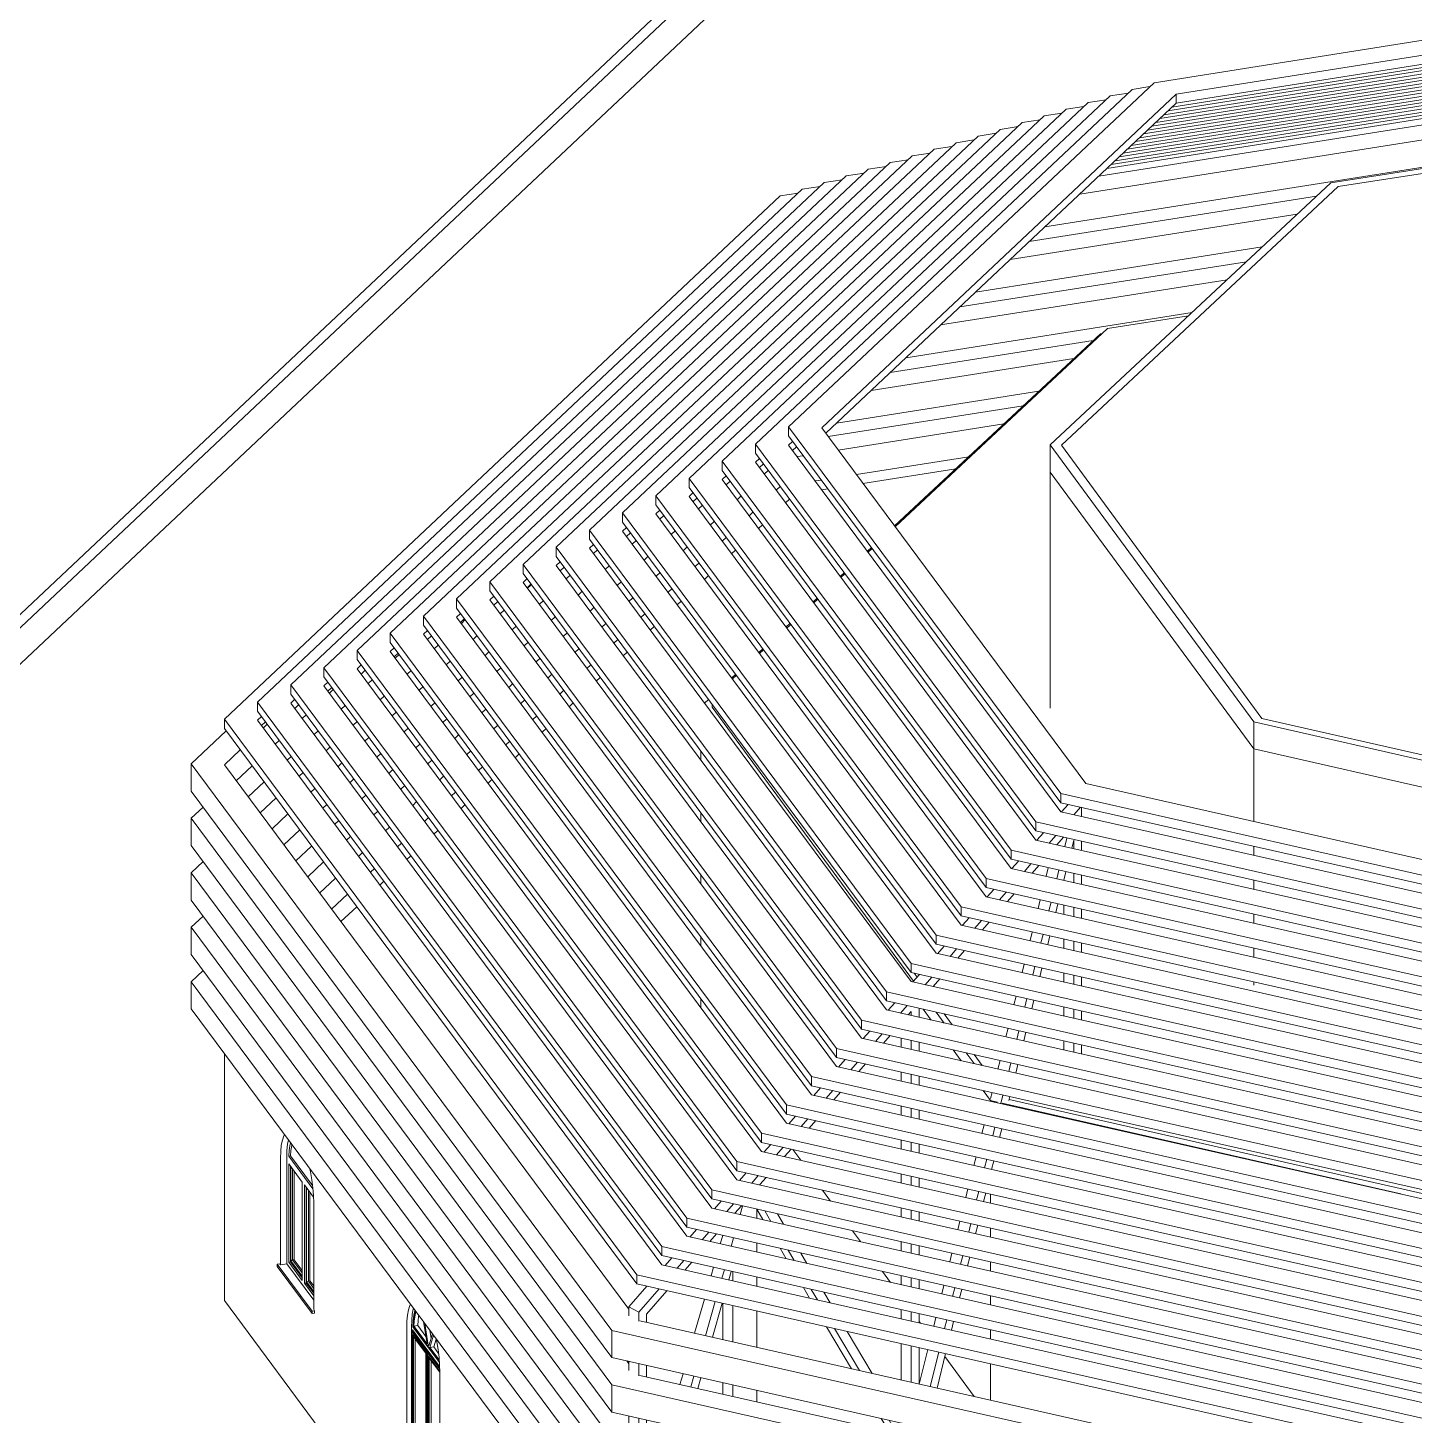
# Model space of a CAD drawing. Header units: millimetres. Extents: x -37866 to 44733, y -22737 to 33386.
# Drawn here: x -5679 to 7860, y 9556 to 23111 of the extents above; entities that cross this region are included whole.
import ezdxf

# ---------------------------------------------------------------- set-up
doc = ezdxf.new("R2010")
doc.units = ezdxf.units.MM
for name, color, linetype, lineweight in [('A-FLOR', 192, 'Continuous', 9), ('A-GENM', 13, 'Continuous', 9), ('A-GLAZ', 151, 'Continuous', 9), ('A-ROOF', 132, 'Continuous', 9), ('A-WALL', 113, 'Continuous', 9), ('I-WALL', 2, 'Continuous', 9)]:
    doc.layers.add(name, color=color, linetype=linetype, lineweight=lineweight)

# ---------------------------------------------------------------- blocks, each defined once
blk = doc.blocks.new('HOOR LIGHT - HOOR LIGHT-165948-_3D_')
at = {"layer": 'A-GENM'}
for p, q in [((12939, 23014), (4859, 21737)), ((1668, 21468), (-3759, 16355)), ((1843, 21495), (1668, 21468)), ((-3759, 16355), (270, 10928)), ((-3759, 16355), (-3759, 16266)), ((270, 10839), (-3759, 16266)), ((-3435, 16345), (-3396, 16382)), ((513, 11027), (-3435, 16345)), ((-3358, 16329), (-3396, 16293)), ((11356, 8577), (513, 11027)), ((270, 10928), (11335, 8428)), ((270, 10839), (270, 10928)), ((11335, 8339), (270, 10839))]:
    blk.add_line(p, q, dxfattribs=at)
blk = doc.blocks.new('HOOR LIGHT1 - HOOR LIGHT-166020-_3D_')
at = {"layer": 'A-GENM'}
for p, q in [((12939, 23045), (4899, 21774)), ((2058, 21560), (1883, 21533)), ((1883, 21533), (-3435, 16523)), ((-3111, 16513), (-3072, 16550)), ((-3435, 16523), (513, 11204)), ((-3435, 16523), (-3435, 16434)), ((513, 11116), (-3435, 16434)), ((757, 11304), (-3111, 16513)), ((-3034, 16497), (-3072, 16461)), ((11376, 8904), (757, 11304)), ((513, 11204), (11356, 8755)), ((513, 11116), (513, 11204)), ((11356, 8666), (513, 11116))]:
    blk.add_line(p, q, dxfattribs=at)
blk = doc.blocks.new('HOOR LIGHT2 - HOOR LIGHT-166050-_3D_')
at = {"layer": 'A-GENM'}
for p, q in [((12939, 23076), (4938, 21812)), ((2098, 21598), (-3111, 16691)), ((2273, 21626), (2098, 21598)), ((-3111, 16691), (757, 11481)), ((-3111, 16691), (-3111, 16602)), ((-2787, 16681), (-2748, 16718)), ((1000, 11580), (-2787, 16681)), ((757, 11392), (-3111, 16602)), ((-2709, 16666), (-2748, 16629)), ((11396, 9231), (1000, 11580)), ((757, 11481), (11376, 9082)), ((757, 11481), (757, 11392)), ((11376, 8993), (757, 11392))]:
    blk.add_line(p, q, dxfattribs=at)
blk = doc.blocks.new('HOOR LIGHT3 - HOOR LIGHT-166080-_3D_')
at = {"layer": 'A-GENM'}
for p, q in [((12939, 23107), (4978, 21849)), ((2487, 21691), (2312, 21663)), ((2312, 21663), (-2787, 16859)), ((-2787, 16859), (1000, 11757)), ((-2787, 16859), (-2787, 16770)), ((-2463, 16849), (-2424, 16886)), ((1244, 11857), (-2463, 16849)), ((-2385, 16834), (-2424, 16797)), ((1000, 11669), (-2787, 16770)), ((11417, 9558), (1244, 11857)), ((1000, 11757), (11396, 9408)), ((1000, 11757), (1000, 11669)), ((11396, 9320), (1000, 11669))]:
    blk.add_line(p, q, dxfattribs=at)
blk = doc.blocks.new('HOOR LIGHT4 - HOOR LIGHT-166110-_3D_')
at = {"layer": 'A-GENM'}
for p, q in [((12939, 23139), (5018, 21887)), ((2527, 21728), (-2463, 17027)), ((2702, 21756), (2527, 21728)), ((-2463, 17027), (1244, 12034)), ((-2463, 16938), (-2463, 17027)), ((-2139, 17017), (-2100, 17054)), ((1487, 12133), (-2139, 17017)), ((-2061, 17002), (-2100, 16965)), ((1244, 11945), (-2463, 16938)), ((11437, 9885), (1487, 12133)), ((1244, 12034), (11417, 9735)), ((1244, 12034), (1244, 11945)), ((11417, 9647), (1244, 11945))]:
    blk.add_line(p, q, dxfattribs=at)
blk = doc.blocks.new('HOOR LIGHT5 - HOOR LIGHT-166140-_3D_')
at = {"layer": 'A-GENM'}
for p, q in [((12939, 23170), (5058, 21924)), ((2742, 21793), (-2139, 17195)), ((2917, 21821), (2742, 21793)), ((-1815, 17185), (-1776, 17222)), ((-2139, 17195), (1487, 12311)), ((-2139, 17195), (-2139, 17106)), ((1487, 12222), (-2139, 17106)), ((1731, 12410), (-1815, 17185)), ((-1737, 17170), (-1776, 17133)), ((11457, 10212), (1731, 12410)), ((1487, 12311), (11437, 10062)), ((1487, 12222), (1487, 12311)), ((11437, 9974), (1487, 12222))]:
    blk.add_line(p, q, dxfattribs=at)
blk = doc.blocks.new('HOOR LIGHT6 - HOOR LIGHT-166170-_3D_')
at = {"layer": 'A-GENM'}
for p, q in [((12939, 23201), (5097, 21961)), ((2957, 21858), (-1815, 17363)), ((3132, 21886), (2957, 21858)), ((-1815, 17363), (1731, 12587)), ((-1815, 17363), (-1815, 17274)), ((-1491, 17353), (-1452, 17390)), ((1974, 12686), (-1491, 17353)), ((1731, 12498), (-1815, 17274)), ((-1413, 17338), (-1452, 17301)), ((11478, 10539), (1974, 12686)), ((1731, 12587), (11457, 10389)), ((1731, 12498), (1731, 12587)), ((11457, 10301), (1731, 12498))]:
    blk.add_line(p, q, dxfattribs=at)
blk = doc.blocks.new('HOOR LIGHT7 - HOOR LIGHT-166200-_3D_')
at = {"layer": 'A-GENM'}
for p, q in [((12939, 23232), (5137, 21999)), ((3171, 21923), (-1491, 17531)), ((3346, 21951), (3171, 21923)), ((-1491, 17531), (1974, 12864)), ((-1491, 17442), (-1491, 17531)), ((-1167, 17521), (-1128, 17558)), ((2218, 12963), (-1167, 17521)), ((-1089, 17506), (-1128, 17469)), ((1974, 12775), (-1491, 17442)), ((11498, 10866), (2218, 12963)), ((1974, 12864), (11478, 10716)), ((1974, 12775), (1974, 12864)), ((11478, 10628), (1974, 12775))]:
    blk.add_line(p, q, dxfattribs=at)
blk = doc.blocks.new('HOOR LIGHT8 - HOOR LIGHT-166230-_3D_')
at = {"layer": 'A-GENM'}
for p, q in [((12939, 23263), (5177, 22036)), ((3386, 21988), (-1167, 17699)), ((3561, 22016), (3386, 21988)), ((-1167, 17699), (2218, 13140)), ((-1167, 17610), (-1167, 17699)), ((-842, 17690), (-804, 17726)), ((2461, 13239), (-842, 17690)), ((-765, 17674), (-804, 17637)), ((2218, 13051), (-1167, 17610)), ((11518, 11193), (2461, 13239)), ((2218, 13140), (11498, 11043)), ((2218, 13051), (2218, 13140)), ((11498, 10955), (2218, 13051))]:
    blk.add_line(p, q, dxfattribs=at)
blk = doc.blocks.new('HOOR LIGHT9 - HOOR LIGHT-166260-_3D_')
at = {"layer": 'A-GENM'}
for p, q in [((12939, 23294), (5216, 22074)), ((3601, 22053), (-842, 17867)), ((3776, 22081), (3601, 22053)), ((-518, 17858), (-480, 17894)), ((-842, 17867), (2461, 13417)), ((-842, 17778), (-842, 17867)), ((2461, 13328), (-842, 17778)), ((2705, 13516), (-518, 17858)), ((-441, 17842), (-480, 17805)), ((11539, 11520), (2705, 13516)), ((2461, 13417), (11518, 11370)), ((2461, 13417), (2461, 13328)), ((11518, 11282), (2461, 13328))]:
    blk.add_line(p, q, dxfattribs=at)
blk = doc.blocks.new('HOOR LIGHT10 - HOOR LIGHT-166290-_3D_')
at = {"layer": 'A-GENM'}
for p, q in [((12939, 23325), (5256, 22111)), ((3816, 22118), (-518, 18035)), ((3991, 22146), (3816, 22118)), ((-518, 18035), (2705, 13693)), ((-518, 17946), (-518, 18035)), ((-194, 18026), (-156, 18062)), ((2705, 13605), (-518, 17946)), ((2949, 13792), (-194, 18026)), ((-117, 18010), (-156, 17973)), ((2705, 13693), (11539, 11697)), ((2705, 13605), (2705, 13693)), ((11559, 11847), (2949, 13792)), ((11539, 11609), (2705, 13605))]:
    blk.add_line(p, q, dxfattribs=at)
blk = doc.blocks.new('HOOR LIGHT11 - HOOR LIGHT-166320-_3D_')
at = {"layer": 'A-GENM'}
for p, q in [((12939, 23356), (5296, 22148)), ((4030, 22184), (-194, 18203)), ((4206, 22211), (4030, 22184)), ((-194, 18203), (2949, 13970)), ((-194, 18114), (-194, 18203)), ((130, 18194), (168, 18230)), ((3192, 14069), (130, 18194)), ((207, 18178), (168, 18142)), ((2949, 13881), (-194, 18114)), ((2949, 13970), (11559, 12024)), ((2949, 13881), (2949, 13970)), ((11579, 12174), (3192, 14069)), ((11559, 11935), (2949, 13881))]:
    blk.add_line(p, q, dxfattribs=at)
blk = doc.blocks.new('HOOR LIGHT12 - HOOR LIGHT-166350-_3D_')
at = {"layer": 'A-GENM'}
for p, q in [((12939, 23388), (5335, 22186)), ((4245, 22249), (130, 18371)), ((4420, 22276), (4245, 22249)), ((130, 18371), (3192, 14246)), ((130, 18282), (130, 18371)), ((454, 18362), (493, 18398)), ((3436, 14345), (454, 18362)), ((531, 18346), (493, 18310)), ((3192, 14158), (130, 18282)), ((3192, 14246), (11579, 12351)), ((3192, 14246), (3192, 14158)), ((11600, 12501), (3436, 14345)), ((11579, 12262), (3192, 14158))]:
    blk.add_line(p, q, dxfattribs=at)
blk = doc.blocks.new('HOOR LIGHT13 - HOOR LIGHT-166380-_3D_')
at = {"layer": 'A-GENM'}
for p, q in [((12939, 23419), (5375, 22223)), ((4460, 22314), (454, 18539)), ((4635, 22341), (4460, 22314)), ((454, 18539), (3436, 14523)), ((454, 18450), (454, 18539)), ((3436, 14434), (454, 18450)), ((778, 18530), (817, 18566)), ((3679, 14622), (778, 18530)), ((855, 18514), (817, 18478)), ((3436, 14523), (11600, 12678)), ((3436, 14523), (3436, 14434)), ((11620, 12828), (3679, 14622)), ((11600, 12589), (3436, 14434))]:
    blk.add_line(p, q, dxfattribs=at)
blk = doc.blocks.new('HOOR LIGHT14 - HOOR LIGHT-166410-_3D_')
at = {"layer": 'A-GENM'}
for p, q in [((12939, 23450), (5415, 22261)), ((4675, 22379), (778, 18707)), ((4850, 22406), (4675, 22379)), ((778, 18707), (3679, 14799)), ((778, 18619), (778, 18707)), ((1102, 18698), (1141, 18734)), ((3679, 14711), (778, 18619)), ((3923, 14898), (1102, 18698)), ((1179, 18682), (1141, 18646)), ((3679, 14799), (11620, 13005)), ((3679, 14711), (3679, 14799)), ((11640, 13155), (3923, 14898)), ((11620, 12916), (3679, 14711))]:
    blk.add_line(p, q, dxfattribs=at)
blk = doc.blocks.new('HOOR LIGHT15 - HOOR LIGHT-166476-_3D_')
at = {"layer": 'A-GENM'}
for p, q in [((12939, 23481), (5455, 22298)), ((4890, 22444), (1102, 18875)), ((5065, 22471), (4890, 22444)), ((1102, 18875), (3923, 15076)), ((1102, 18875), (1102, 18787)), ((1426, 18866), (1465, 18902)), ((4166, 15175), (1426, 18866)), ((1504, 18850), (1465, 18814)), ((3923, 14987), (1102, 18787)), ((3923, 15076), (11640, 13332)), ((3923, 14987), (3923, 15076)), ((11661, 13482), (4166, 15175)), ((11640, 13243), (3923, 14987))]:
    blk.add_line(p, q, dxfattribs=at)
blk = doc.blocks.new('HOOR LIGHT16 - HOOR LIGHT-166506-_3D_')
at = {"layer": 'A-GENM'}
for p, q in [((12939, 23512), (5494, 22335)), ((5104, 22509), (1426, 19043)), ((5279, 22537), (5104, 22509)), ((1426, 19043), (4166, 15352)), ((1426, 18955), (1426, 19043)), ((1750, 19034), (1789, 19070)), ((4410, 15452), (1750, 19034)), ((1828, 19018), (1789, 18982)), ((4166, 15264), (1426, 18955)), ((4166, 15352), (11661, 13659)), ((4166, 15264), (4166, 15352)), ((11681, 13809), (4410, 15452)), ((11661, 13570), (4166, 15264))]:
    blk.add_line(p, q, dxfattribs=at)
blk = doc.blocks.new('HOOR LIGHT17 - HOOR LIGHT-166536-_3D_')
at = {"layer": 'A-GENM'}
for p, q in [((12996, 23787), (5319, 22574)), ((5534, 22462), (12976, 23638)), ((12976, 23549), (5534, 22373)), ((5319, 22574), (1750, 19211)), ((2074, 19202), (5534, 22462)), ((5534, 22373), (2113, 19150)), ((5534, 22373), (5534, 22462)), ((1750, 19211), (4410, 15629)), ((1750, 19123), (1750, 19211)), ((4410, 15540), (1750, 19123)), ((4653, 15728), (2074, 19202)), ((11701, 14136), (4653, 15728)), ((4410, 15629), (11681, 13986)), ((4410, 15540), (4410, 15629)), ((11681, 13897), (4410, 15540))]:
    blk.add_line(p, q, dxfattribs=at)
blk = doc.blocks.new('TRUESS4 - TRUESS-173663-_3D_')
at = {"layer": 'A-GENM'}
for p, q in [((4417, 15450), (4481, 15524)), ((4602, 15497), (4537, 15423)), ((4611, 15406), (4611, 15495)), ((4174, 15173), (4239, 15247)), ((4359, 15220), (4295, 15146)), ((4371, 15129), (4436, 15203)), ((4469, 15195), (4449, 15111)), ((4516, 15096), (4535, 15173)), ((4535, 15173), (4535, 15092)), ((4611, 15075), (4611, 15163)), ((3932, 14896), (3997, 14970)), ((4117, 14943), (4053, 14869)), ((4129, 14852), (4194, 14926)), ((4265, 14821), (4286, 14905)), ((4391, 14881), (4370, 14797)), ((4438, 14782), (4459, 14866)), ((4535, 14849), (4535, 14760)), ((4611, 14743), (4611, 14832)), ((3690, 14619), (3755, 14693)), ((3875, 14666), (3811, 14592)), ((3887, 14575), (3952, 14649)), ((4186, 14507), (4207, 14591)), ((4313, 14567), (4292, 14483)), ((4360, 14468), (4381, 14552)), ((4437, 14451), (4437, 14539)), ((4535, 14517), (4535, 14428)), ((3448, 14343), (3513, 14417)), ((3633, 14389), (3569, 14315)), ((3645, 14298), (3710, 14372)), ((4611, 14411), (4611, 14500)), ((4108, 14193), (4129, 14277)), ((4235, 14254), (4214, 14170)), ((4281, 14154), (4302, 14238)), ((3206, 14065), (3271, 14140)), ((3391, 14113), (3327, 14038)), ((4437, 14119), (4437, 14208)), ((4535, 14186), (4535, 14097)), ((4611, 14080), (4611, 14169)), ((3403, 14021), (3468, 14095)), ((4030, 13880), (4051, 13964)), ((2964, 13789), (3029, 13863)), ((3149, 13836), (3085, 13762)), ((4156, 13940), (4135, 13856)), ((4203, 13840), (4224, 13924)), ((4437, 13788), (4437, 13876)), ((4535, 13854), (4535, 13765)), ((4611, 13748), (4611, 13837)), ((3161, 13744), (3226, 13818)), ((2722, 13512), (2787, 13586)), ((2907, 13559), (2842, 13485)), ((3951, 13566), (3972, 13650)), ((4078, 13626), (4057, 13542)), ((4125, 13527), (4146, 13611)), ((2919, 13467), (2949, 13502)), ((2949, 13502), (2949, 13461)), ((3025, 13444), (3025, 13532)), ((4437, 13456), (4437, 13545)), ((4535, 13522), (4535, 13434)), ((4611, 13417), (4611, 13505)), ((2480, 13235), (2545, 13309)), ((3873, 13252), (3894, 13336)), ((4000, 13312), (3979, 13228)), ((4046, 13213), (4067, 13297)), ((2665, 13282), (2600, 13208)), ((2677, 13191), (2742, 13265)), ((2851, 13151), (2851, 13240)), ((2949, 13218), (2949, 13129)), ((3025, 13112), (3025, 13201)), ((4437, 13124), (4437, 13213)), ((4535, 13191), (4535, 13102)), ((4611, 13085), (4611, 13174)), ((2238, 12958), (2303, 13032)), ((3795, 12938), (3816, 13022)), ((2423, 13005), (2358, 12931)), ((2435, 12914), (2500, 12988)), ((2851, 12820), (2851, 12908)), ((2949, 12886), (2949, 12797)), ((3921, 12998), (3900, 12914)), ((3968, 12899), (3989, 12983)), ((1996, 12681), (2061, 12755)), ((3025, 12780), (3025, 12869)), ((2181, 12728), (2116, 12654)), ((2193, 12637), (2258, 12711)), ((3723, 12651), (3737, 12708)), ((3843, 12684), (3822, 12600)), ((3901, 12630), (3911, 12669)), ((1754, 12404), (1819, 12478)), ((2851, 12488), (2851, 12577)), ((2949, 12555), (2949, 12466)), ((3025, 12449), (3025, 12538)), ((1939, 12451), (1874, 12377)), ((1951, 12360), (2016, 12434)), ((3638, 12310), (3659, 12394)), ((3765, 12370), (3744, 12286)), ((3811, 12271), (3832, 12355)), ((1512, 12128), (1577, 12202)), ((2851, 12157), (2851, 12245)), ((2949, 12223), (2949, 12134)), ((3025, 12117), (3025, 12206)), ((1697, 12174), (1632, 12100)), ((1709, 12083), (1774, 12157)), ((3560, 11996), (3581, 12080)), ((3686, 12057), (3665, 11973)), ((3733, 11957), (3754, 12041)), ((1270, 11851), (1335, 11925)), ((1455, 11898), (1390, 11823)), ((1471, 11810), (1532, 11880)), ((1474, 11805), (1471, 11810)), ((2851, 11825), (2851, 11914)), ((2949, 11891), (2949, 11803)), ((3025, 11786), (3025, 11874)), ((3482, 11683), (3502, 11767)), ((3608, 11743), (3587, 11659)), ((3655, 11643), (3676, 11727)), ((1028, 11574), (1093, 11648)), ((1213, 11621), (1148, 11547)), ((1225, 11529), (1290, 11603)), ((1302, 11600), (1279, 11517)), ((1439, 11481), (1439, 11570)), ((1500, 11467), (1439, 11570)), ((1517, 11552), (1578, 11450)), ((1702, 11422), (1641, 11524)), ((2851, 11493), (2851, 11582)), ((2949, 11560), (2949, 11471)), ((3025, 11454), (3025, 11543)), ((3403, 11369), (3424, 11453)), ((3530, 11429), (3509, 11345)), ((3576, 11330), (3597, 11414)), ((786, 11297), (851, 11371)), ((971, 11344), (906, 11270)), ((983, 11252), (1048, 11327)), ((1083, 11230), (1107, 11313)), ((1213, 11289), (1189, 11206)), ((2851, 11162), (2851, 11251)), ((1439, 11149), (1439, 11238)), ((1728, 11084), (1667, 11187)), ((1745, 11169), (1806, 11067)), ((1930, 11038), (1869, 11141)), ((2949, 11228), (2949, 11140)), ((3025, 11123), (3025, 11211)), ((3325, 11055), (3346, 11139)), ((3451, 11115), (3430, 11031)), ((544, 11020), (609, 11094)), ((729, 11067), (664, 10993)), ((741, 10976), (805, 11050)), ((994, 10918), (1018, 11002)), ((3498, 11016), (3519, 11100)), ((1124, 10978), (1100, 10894)), ((1167, 10879), (1191, 10962)), ((1207, 10959), (1207, 10870)), ((1439, 10818), (1439, 10907)), ((2851, 10830), (2851, 10919)), ((2949, 10897), (2949, 10808)), ((3025, 10791), (3025, 10880)), ((190, 10615), (367, 10817)), ((487, 10790), (288, 10563)), ((364, 10544), (563, 10773)), ((1956, 10701), (1895, 10804)), ((1972, 10786), (2033, 10684)), ((2157, 10655), (2096, 10758)), ((3247, 10741), (3268, 10825)), ((3373, 10801), (3352, 10717)), ((3420, 10702), (3441, 10786)), ((190, 10526), (190, 10615)), ((190, 10615), (288, 10563)), ((833, 10357), (929, 10690)), ((1035, 10666), (939, 10333)), ((1007, 10318), (1102, 10651)), ((1108, 10295), (1108, 10650)), ((1207, 10627), (1207, 10273)), ((1439, 10220), (1439, 10575)), ((2851, 10499), (2851, 10587)), ((288, 10563), (288, 10474)), ((364, 10463), (364, 10544)), ((2949, 10565), (2949, 10477)), ((3025, 10459), (3025, 10548)), ((3168, 10427), (3189, 10511)), ((3295, 10487), (3274, 10403)), ((3341, 10388), (3362, 10472)), ((2366, 10011), (2122, 10421)), ((2200, 10403), (2444, 9993)), ((2568, 9965), (2324, 10375)), ((2851, 9901), (2851, 10256)), ((2949, 10234), (2949, 9879)), ((3025, 9862), (3025, 10217)), ((3027, 9861), (3111, 10197)), ((3216, 10173), (3132, 9837)), ((190, 9994), (190, 10082)), ((288, 10060), (288, 9942)), ((364, 9931), (364, 10043)), ((3200, 9822), (3284, 10158)), ((690, 9857), (720, 9962)), ((826, 9938), (796, 9833)), ((863, 9818), (894, 9923)), ((1108, 9762), (1108, 9874)), ((1207, 9852), (1207, 9740)), ((1439, 9688), (1439, 9800)), ((190, 9462), (190, 9550)), ((288, 9527), (288, 9410)), ((364, 9398), (364, 9510)), ((2732, 9396), (2655, 9525)), ((2732, 9508), (2809, 9378)), ((547, 9357), (577, 9462)), ((683, 9438), (653, 9333)), ((720, 9318), (750, 9423)), ((2933, 9350), (2856, 9480)), ((2949, 9459), (2949, 9346)), ((3025, 9406), (3025, 9441)), ((3033, 9440), (3025, 9406)), ((3074, 9318), (3101, 9424)), ((3090, 9381), (3163, 9410)), ((3310, 9377), (3131, 9305)), ((1108, 9230), (1108, 9342)), ((1207, 9320), (1207, 9208)), ((1439, 9155), (1439, 9268)), ((3272, 9273), (3451, 9345)), ((190, 8930), (190, 9017)), ((288, 8995), (288, 8877)), ((364, 8866), (364, 8978)), ((404, 8857), (434, 8962)), ((2135, 8998), (2313, 9070)), ((2460, 9037), (2281, 8965)), ((2422, 8933), (2601, 9005)), ((540, 8938), (510, 8833)), ((577, 8818), (607, 8923)), ((1108, 8698), (1108, 8810)), ((1207, 8788), (1207, 8676)), ((1439, 8628), (1439, 8735)), ((1439, 8720), (1463, 8730)), ((1610, 8697), (1439, 8628)), ((1573, 8593), (1751, 8665)), ((190, 8397), (190, 8485)), ((288, 8463), (288, 8345)), ((364, 8334), (364, 8446)), ((397, 8438), (367, 8333)), ((434, 8318), (464, 8423)), ((435, 8318), (613, 8389)), ((760, 8356), (581, 8285)), ((723, 8253), (901, 8324))]:
    blk.add_line(p, q, dxfattribs=at)
blk = doc.blocks.new('Arched _2_ - Arched _2_ 2-252812-_3D_')
at = {"layer": 'A-GLAZ'}
for p, q in [((-3150, 12076), (-3150, 11034)), ((-3130, 12087), (-3113, 12090)), ((-2894, 11769), (-3130, 12087)), ((-3113, 12090), (-2897, 11800)), ((-3131, 11052), (-3131, 12012)), ((-3131, 12012), (-2999, 11834)), ((-3114, 11989), (-3114, 11055)), ((-3110, 11985), (-3110, 11066)), ((-3093, 11073), (-3093, 11962)), ((-3077, 11076), (-3077, 11940)), ((-2999, 11834), (-2999, 10874)), ((-2977, 10846), (-2977, 11806)), ((-2977, 11806), (-2888, 11685)), ((-2960, 11783), (-2960, 10848)), ((-2956, 11777), (-2956, 10859)), ((-2939, 10866), (-2939, 11755)), ((-2923, 10868), (-2923, 11732)), ((-3219, 11035), (-3242, 11032)), ((-3242, 11032), (-2902, 10573)), ((-3242, 11009), (-3242, 11032)), ((-2902, 10551), (-3242, 11009)), ((-3211, 11024), (-3219, 11035)), ((-3150, 11034), (-3211, 11024)), ((-2887, 10679), (-3150, 11034)), ((-3131, 11052), (-3114, 11055)), ((-2999, 10874), (-3131, 11052)), ((-3114, 11055), (-2999, 10900)), ((-3110, 11066), (-3093, 11073)), ((-3110, 11066), (-2999, 10916)), ((-3093, 11073), (-3077, 11076)), ((-2999, 10946), (-3093, 11073)), ((-2999, 10970), (-3077, 11076)), ((-2960, 10848), (-2977, 10846)), ((-2887, 10723), (-2977, 10846)), ((-2960, 10848), (-2887, 10749)), ((-2956, 10859), (-2939, 10866)), ((-2956, 10859), (-2887, 10765)), ((-2939, 10866), (-2923, 10868)), ((-2887, 10794), (-2939, 10866)), ((-2887, 10819), (-2923, 10868)), ((-2902, 10573), (-2878, 10577)), ((-2902, 10573), (-2902, 10551)), ((-2878, 10577), (-2887, 10588)), ((-2878, 10577), (-2878, 10555)), ((-2878, 10555), (-2902, 10551))]:
    blk.add_line(p, q, dxfattribs=at)
for points in [[(-3134, 12247, 0), (-3142, 12203, 0), (-3148, 12143, 0), (-3150, 12076, 0)], [(-3130, 12087, 0), (-3126, 12142, 0), (-3119, 12189, 0), (-3112, 12217, 0)], [(-3100, 12201, 0), (-3102, 12192, 0), (-3109, 12144, 0), (-3113, 12090, 0)]]:
    blk.add_polyline3d(points, dxfattribs=at)
blk = doc.blocks.new('Arched _2_ - Arched _2_ 2-V65-_3D_')
at = {"layer": 'A-GLAZ'}
for p, q in [((-1814, 10468), (-1779, 10255)), ((-1768, 10240), (-1803, 10453)), ((-1932, 10416), (-1932, 9396)), ((-1930, 10373), (-1928, 10388)), ((-1930, 9388), (-1930, 10373)), ((-1786, 10180), (-1930, 10373)), ((-1928, 10388), (-1922, 10389)), ((-1928, 10388), (-1777, 10185)), ((-1911, 10322), (-1923, 10344)), ((-1923, 10344), (-1923, 9398)), ((-1793, 10170), (-1923, 10344)), ((-1772, 10186), (-1922, 10389)), ((-1919, 10420), (-1914, 10421)), ((-1659, 10071), (-1919, 10420)), ((-1914, 10421), (-1660, 10078)), ((-1911, 10322), (-1911, 9407)), ((-1793, 10163), (-1911, 10322)), ((-1908, 10428), (-1871, 10434)), ((-1779, 10255), (-1908, 10428)), ((-1871, 10434), (-1791, 10326)), ((-1728, 10352), (-1763, 10233)), ((-1754, 10387), (-1741, 10307)), ((-1752, 10218), (-1716, 10337)), ((-1895, 9409), (-1895, 10299)), ((-1793, 10170), (-1793, 10163)), ((-1793, 9223), (-1793, 10170)), ((-1777, 10185), (-1786, 10180)), ((-1786, 10180), (-1786, 9194)), ((-1772, 10186), (-1777, 10185)), ((-1777, 10185), (-1777, 9181)), ((-1776, 10166), (-1774, 10181)), ((-1774, 10181), (-1768, 10182)), ((-1774, 10181), (-1657, 10023)), ((-1772, 10181), (-1772, 10186)), ((-1760, 10241), (-1768, 10240)), ((-1763, 10233), (-1768, 10240)), ((-1657, 10032), (-1768, 10182)), ((-1715, 10224), (-1752, 10218)), ((-1661, 10096), (-1752, 10218)), ((-1692, 10301), (-1715, 10224)), ((-1715, 10224), (-1668, 10161)), ((-1793, 9247), (-1793, 10163)), ((-1776, 9181), (-1776, 10166)), ((-1656, 10005), (-1776, 10166)), ((-1758, 10115), (-1769, 10137)), ((-1769, 10137), (-1769, 9190)), ((-1656, 9985), (-1769, 10137)), ((-1758, 10115), (-1758, 9199)), ((-1655, 9977), (-1758, 10115)), ((-1741, 9202), (-1741, 10092)), ((-2015, 9368), (-1946, 9390)), ((-2015, 9338), (-2015, 9368)), ((-1691, 8931), (-2015, 9368)), ((-1946, 9393), (-1932, 9396)), ((-1946, 9390), (-1946, 9393)), ((-1655, 9001), (-1946, 9393)), ((-1655, 8998), (-1946, 9390)), ((-1932, 9396), (-1930, 9393)), ((-1786, 9194), (-1930, 9388)), ((-1930, 9388), (-1928, 9384)), ((-1777, 9181), (-1928, 9384)), ((-1911, 9407), (-1923, 9398)), ((-1923, 9398), (-1793, 9223)), ((-1895, 9409), (-1911, 9407)), ((-1911, 9407), (-1793, 9247)), ((-1793, 9273), (-1895, 9409)), ((-1691, 8901), (-2015, 9338)), ((-1793, 9247), (-1793, 9223)), ((-1786, 9194), (-1777, 9181)), ((-1777, 9181), (-1776, 9181)), ((-1655, 9018), (-1776, 9181)), ((-1776, 9181), (-1774, 9177)), ((-1655, 9017), (-1774, 9177)), ((-1758, 9199), (-1769, 9190)), ((-1769, 9190), (-1655, 9038)), ((-1741, 9202), (-1758, 9199)), ((-1758, 9199), (-1655, 9061)), ((-1655, 9087), (-1741, 9202)), ((-1655, 8943), (-1691, 8931)), ((-1691, 8931), (-1691, 8901)), ((-1691, 8901), (-1655, 8907))]:
    blk.add_line(p, q, dxfattribs=at)
for points in [[(-1912, 10601, 0), (-1914, 10593, 0), (-1924, 10542, 0), (-1930, 10482, 0), (-1932, 10416, 0)], [(-1919, 10420, 0), (-1916, 10480, 0), (-1909, 10533, 0), (-1898, 10578, 0), (-1897, 10581, 0)], [(-1894, 10576, 0), (-1904, 10534, 0), (-1911, 10481, 0), (-1914, 10421, 0)], [(-1887, 10567, 0), (-1892, 10553, 0), (-1899, 10517, 0), (-1905, 10475, 0), (-1908, 10428, 0)], [(-1861, 10531, 0), (-1862, 10522, 0), (-1868, 10481, 0), (-1871, 10434, 0)]]:
    blk.add_polyline3d(points, dxfattribs=at)
blk = doc.blocks.new('POLYGON HOORNO1 - POLYGON HOORNO-266158-_3D_')
at = {"layer": 'A-ROOF'}
for p, q in [((4040, 19416), (2138, 19116)), ((2236, 18985), (3851, 19240)), ((1834, 18921), (1893, 18930)), ((3509, 18920), (2412, 18746)), ((1513, 18749), (1552, 18785)), ((1668, 18629), (1629, 18592)), ((2070, 18692), (2011, 18683)), ((1249, 18500), (1288, 18537)), ((1404, 18380), (1365, 18343)), ((985, 18251), (1024, 18288)), ((721, 18002), (759, 18039)), ((1140, 18131), (1101, 18095)), ((457, 17754), (495, 17790)), ((876, 17882), (837, 17846)), ((612, 17633), (573, 17597)), ((192, 17505), (231, 17541)), ((347, 17385), (309, 17348)), ((-72, 17256), (-33, 17292)), ((83, 17136), (45, 17099)), ((-336, 17007), (-297, 17044)), ((-181, 16887), (-220, 16850)), ((-600, 16758), (-561, 16795)), ((-864, 16509), (-825, 16546)), ((-445, 16638), (-484, 16602)), ((-1128, 16261), (-1089, 16297)), ((-709, 16389), (-748, 16353)), ((-973, 16140), (-1012, 16104)), ((-1392, 16012), (-1353, 16048)), ((-1237, 15892), (-1276, 15855)), ((-1656, 15763), (-1618, 15799)), ((-1501, 15643), (-1540, 15606)), ((-1920, 15514), (-1882, 15551)), ((-1765, 15394), (-1804, 15357)), ((-2185, 15265), (-2146, 15302)), ((-2449, 15016), (-2410, 15053)), ((-2030, 15145), (-2068, 15109)), ((-2829, 14658), (-2674, 14804)), ((-2294, 14896), (-2332, 14860)), ((-2558, 14647), (-2713, 14501)), ((-3967, 13901), (-4083, 13791)), ((-4083, 13791), (26, 8256)), ((-4083, 13525), (-4083, 13791)), ((26, 7990), (-4083, 13525))]:
    blk.add_line(p, q, dxfattribs=at)
blk = doc.blocks.new('POLYGON HOORNO2 - POLYGON HOORNO-266412-_3D_')
at = {"layer": 'A-ROOF'}
for p, q in [((4726, 20057), (2743, 19743)), ((2556, 19568), (4537, 19881)), ((4194, 19560), (2217, 19248)), ((907, 18444), (868, 18408)), ((643, 18195), (604, 18159)), ((224, 18067), (263, 18103)), ((379, 17947), (340, 17910)), ((-40, 17818), (-1, 17854)), ((115, 17698), (76, 17661)), ((-304, 17569), (-265, 17606)), ((-568, 17320), (-530, 17357)), ((-149, 17449), (-188, 17412)), ((-832, 17071), (-794, 17108)), ((-413, 17200), (-452, 17164)), ((-677, 16951), (-716, 16915)), ((-1097, 16823), (-1058, 16859)), ((-942, 16703), (-980, 16666)), ((-1361, 16574), (-1322, 16610)), ((-1206, 16454), (-1244, 16417)), ((-1625, 16325), (-1586, 16361)), ((-1470, 16205), (-1509, 16168)), ((-1889, 16076), (-1850, 16113)), ((-2153, 15827), (-2114, 15864)), ((-1734, 15956), (-1773, 15919)), ((-2417, 15579), (-2378, 15615)), ((-1998, 15707), (-2037, 15671)), ((-2262, 15458), (-2301, 15422)), ((-2681, 15330), (-2642, 15366)), ((-2526, 15210), (-2565, 15173)), ((-3062, 14971), (-2907, 15117)), ((-2790, 14961), (-2945, 14815)), ((-3967, 14433), (-4083, 14323)), ((-4083, 14323), (26, 8788)), ((-4083, 14057), (-4083, 14323)), ((26, 8522), (-4083, 14057))]:
    blk.add_line(p, q, dxfattribs=at)
blk = doc.blocks.new('POLYGON HOORNO3 - POLYGON HOORNO-266474-_3D_')
at = {"layer": 'A-ROOF'}
for p, q in [((6221, 20825), (3422, 20383)), ((3235, 20207), (6032, 20649)), ((5690, 20329), (2896, 19887)), ((-382, 17762), (-420, 17726)), ((-801, 17633), (-762, 17670)), ((-646, 17513), (-685, 17477)), ((-1065, 17385), (-1026, 17421)), ((-910, 17265), (-949, 17228)), ((-1329, 17136), (-1290, 17172)), ((-1174, 17016), (-1213, 16979)), ((-1593, 16887), (-1554, 16924)), ((-1857, 16638), (-1819, 16675)), ((-1438, 16767), (-1477, 16730)), ((-2121, 16389), (-2083, 16426)), ((-1702, 16518), (-1741, 16482)), ((-1966, 16269), (-2005, 16233)), ((-2386, 16140), (-2347, 16177)), ((-2231, 16020), (-2269, 15984)), ((-2650, 15892), (-2611, 15928)), ((-2495, 15772), (-2533, 15735)), ((-2914, 15643), (-2875, 15679)), ((-2759, 15523), (-2797, 15486)), ((-3294, 15284), (-3139, 15431)), ((-3023, 15274), (-3178, 15128)), ((-3967, 14965), (-4083, 14856)), ((-4083, 14856), (26, 9321)), ((-4083, 14589), (-4083, 14856)), ((26, 9054), (-4083, 14589))]:
    blk.add_line(p, q, dxfattribs=at)
blk = doc.blocks.new('POLYGON HOORNO4 - POLYGON HOORNO-266536-_3D_')
at = {"layer": 'A-ROOF'}
for p, q in [((6907, 21466), (4101, 21023)), ((3914, 20847), (6718, 21290)), ((6375, 20970), (3575, 20527)), ((-1407, 17329), (-1445, 17292)), ((-1671, 17080), (-1709, 17044)), ((-2090, 16951), (-2051, 16988)), ((-1935, 16831), (-1974, 16795)), ((-2354, 16703), (-2315, 16739)), ((-2199, 16582), (-2238, 16546)), ((-2618, 16454), (-2579, 16490)), ((-2463, 16334), (-2502, 16297)), ((-2882, 16205), (-2843, 16241)), ((-2727, 16085), (-2766, 16048)), ((-3146, 15956), (-3108, 15993)), ((-3527, 15598), (-3372, 15744)), ((-2991, 15836), (-3030, 15799)), ((-3967, 15498), (-4083, 15388)), ((-3255, 15587), (-3410, 15441)), ((-4083, 15388), (26, 9853)), ((-4083, 15122), (-4083, 15388)), ((26, 9587), (-4083, 15122)), ((190, 10059), (170, 10087)), ((11121, 7500), (298, 9946)), ((26, 9853), (11315, 7302)), ((26, 9587), (26, 9853)), ((11315, 7036), (26, 9587))]:
    blk.add_line(p, q, dxfattribs=at)
blk = doc.blocks.new('POLYGON HOORNO5 - POLYGON HOORNO-266598-_3D_')
at = {"layer": 'A-ROOF'}
for p, q in [((12939, 22952), (4780, 21662)), ((4593, 21486), (12939, 22805)), ((12939, 22539), (4254, 21167)), ((-2696, 16647), (-2734, 16610)), ((-3379, 16269), (-3340, 16306)), ((-2960, 16398), (-2998, 16362)), ((-3742, 16242), (-4083, 15920)), ((-3224, 16149), (-3263, 16113)), ((-3759, 15911), (-3604, 16057)), ((-4083, 15920), (26, 10385)), ((-4083, 15654), (-4083, 15920)), ((190, 10592), (-3759, 15911)), ((-3488, 15900), (-3643, 15754)), ((26, 10119), (-4083, 15654)), ((11121, 8032), (298, 10478)), ((26, 10385), (11315, 7834)), ((26, 10119), (26, 10385)), ((11315, 7568), (26, 10119))]:
    blk.add_line(p, q, dxfattribs=at)

msp = doc.modelspace()

# ---------------------------------------------------------------- linework, layer by layer
at = {"layer": 'A-FLOR'}
for p, q in [((12908, 22513), (7046, 21596)), ((7046, 21596), (4306, 19036)), ((5654, 20295), (4866, 20172)), ((4866, 20172), (2792, 18235)), ((4306, 19036), (6292, 16331)), ((6292, 16065), (4306, 18770)), ((2566, 18024), (2527, 17987)), ((2301, 17776), (2262, 17740)), ((2036, 17529), (1997, 17492)), ((1771, 17281), (1732, 17245)), ((1506, 17033), (1467, 16997)), ((1241, 16786), (1202, 16749)), ((1003, 16475), (1003, 16501)), ((6292, 16331), (11841, 15067)), ((11841, 14801), (6292, 16065)), ((2978, 13874), (3006, 13837)), ((3270, 13477), (3348, 13370)), ((3562, 13079), (3640, 12973)), ((107, 5469), (-3759, 10676))]:
    msp.add_line(p, q, dxfattribs=at)
at = {"layer": 'A-WALL'}
for p, q in [((2412, 18746), (3509, 18920)), ((3383, 18802), (2477, 18659)), ((1668, 18629), (1629, 18592)), ((2011, 18683), (2070, 18692)), ((2135, 18605), (2076, 18596)), ((1760, 18505), (1721, 18469)), ((1365, 18343), (1404, 18380)), ((1496, 18256), (1457, 18220)), ((1101, 18095), (1140, 18131)), ((1231, 18008), (1193, 17971)), ((837, 17846), (876, 17882)), ((967, 17759), (929, 17722)), ((573, 17597), (612, 17633)), ((703, 17510), (664, 17473)), ((309, 17348), (347, 17385)), ((439, 17261), (400, 17225)), ((45, 17099), (83, 17136)), ((175, 17012), (136, 16976)), ((-220, 16850), (-181, 16887)), ((-89, 16763), (-128, 16727)), ((-484, 16602), (-445, 16638)), ((-353, 16515), (-392, 16478)), ((-748, 16353), (-709, 16389)), ((-617, 16266), (-656, 16229)), ((-1012, 16104), (-973, 16140)), ((-881, 16017), (-920, 15980)), ((-1276, 15855), (-1237, 15892)), ((-1146, 15768), (-1184, 15732)), ((-1540, 15606), (-1501, 15643)), ((-1410, 15519), (-1448, 15483)), ((-1804, 15357), (-1765, 15394)), ((-1674, 15270), (-1713, 15234)), ((-2068, 15109), (-2030, 15145)), ((-1938, 15022), (-1977, 14985)), ((-2332, 14860), (-2294, 14896)), ((-2713, 14501), (-2558, 14647)), ((-2202, 14773), (-2241, 14736)), ((-2466, 14524), (-2621, 14378)), ((-3759, 13088), (-3759, 10676)), ((-3211, 11024), (-3211, 12067)), ((-2887, 11630), (-2887, 10588)), ((-1979, 9379), (-1979, 10408)), ((-1655, 9972), (-1655, 8907))]:
    msp.add_line(p, q, dxfattribs=at)
for points in [[(-3211, 12067, 0), (-3209, 12133, 0), (-3203, 12193, 0), (-3193, 12244, 0), (-3180, 12286, 0), (-3173, 12300, 0)], [(-2924, 11964, 0), (-2918, 11933, 0), (-2904, 11855, 0), (-2895, 11778, 0), (-2889, 11702, 0), (-2887, 11630, 0)], [(-1979, 10408, 0), (-1977, 10475, 0), (-1971, 10535, 0), (-1962, 10586, 0), (-1948, 10627, 0), (-1942, 10641, 0)], [(-1693, 10305, 0), (-1686, 10274, 0), (-1673, 10197, 0), (-1663, 10119, 0), (-1657, 10044, 0), (-1655, 9972, 0)]]:
    msp.add_polyline3d(points, dxfattribs=at)
at = {"layer": 'I-WALL'}
for p, q in [((-9182, 14150), (6511, 28936)), ((6568, 28859), (-9125, 14074)), ((-9125, 13719), (6568, 28504)), ((12901, 22463), (7117, 21559)), ((7117, 21559), (4414, 19033)), ((2785, 18244), (4795, 20121)), ((4795, 20121), (4814, 20124)), ((4306, 19036), (4306, 16463)), ((4414, 19033), (6373, 16364)), ((2520, 17997), (2559, 18033)), ((2255, 17749), (2294, 17785)), ((1990, 17501), (2029, 17538)), ((1725, 17254), (1764, 17290)), ((1460, 17006), (1499, 17043)), ((1195, 16759), (1234, 16795)), ((930, 16511), (969, 16547)), ((1003, 16475), (2971, 13796)), ((6292, 16331), (6292, 15358)), ((6373, 16364), (11848, 15117)), ((895, 15953), (895, 16042)), ((895, 15349), (895, 15437)), ((6292, 15115), (6292, 15026)), ((895, 14744), (895, 14833)), ((6292, 14783), (6292, 14695)), ((6292, 14452), (6292, 14363)), ((895, 14139), (895, 14228)), ((6292, 14120), (6292, 14032)), ((6292, 13789), (6292, 13758)), ((895, 13535), (895, 13624)), ((3144, 13417), (3066, 13523)), ((3192, 13494), (3270, 13388)), ((3436, 13019), (3357, 13126)), ((3484, 13097), (3562, 12991)), ((3721, 12631), (3649, 12728)), ((3721, 12623), (3721, 12631)), ((3721, 12631), (3790, 12615)), ((3903, 12641), (11343, 10945)), ((7728, 11718), (3837, 12604)), ((1791, 12153), (1870, 12047)), ((2083, 11756), (2161, 11649)), ((3721, 11628), (3721, 11717)), ((2375, 11358), (2453, 11252)), ((3721, 11297), (3721, 11386)), ((3721, 10965), (3721, 11054)), ((2667, 10961), (2745, 10854)), ((3721, 10634), (3721, 10723)), ((3025, 10473), (3037, 10457)), ((3721, 10302), (3721, 10391)), ((3277, 10130), (3563, 9740)), ((3721, 9705), (3721, 10059))]:
    msp.add_line(p, q, dxfattribs=at)

# ---------------------------------------------------------------- block references
at = {"layer": 'A-GENM'}
for name in ['HOOR LIGHT17 - HOOR LIGHT-166536-_3D_', 'HOOR LIGHT14 - HOOR LIGHT-166410-_3D_', 'HOOR LIGHT15 - HOOR LIGHT-166476-_3D_', 'HOOR LIGHT16 - HOOR LIGHT-166506-_3D_', 'HOOR LIGHT10 - HOOR LIGHT-166290-_3D_', 'HOOR LIGHT11 - HOOR LIGHT-166320-_3D_', 'HOOR LIGHT12 - HOOR LIGHT-166350-_3D_', 'HOOR LIGHT13 - HOOR LIGHT-166380-_3D_', 'HOOR LIGHT5 - HOOR LIGHT-166140-_3D_', 'HOOR LIGHT6 - HOOR LIGHT-166170-_3D_', 'HOOR LIGHT7 - HOOR LIGHT-166200-_3D_', 'HOOR LIGHT8 - HOOR LIGHT-166230-_3D_', 'HOOR LIGHT9 - HOOR LIGHT-166260-_3D_', 'HOOR LIGHT - HOOR LIGHT-165948-_3D_', 'HOOR LIGHT1 - HOOR LIGHT-166020-_3D_', 'HOOR LIGHT2 - HOOR LIGHT-166050-_3D_', 'HOOR LIGHT3 - HOOR LIGHT-166080-_3D_', 'HOOR LIGHT4 - HOOR LIGHT-166110-_3D_', 'TRUESS4 - TRUESS-173663-_3D_']:
    msp.add_blockref(name, (0, 0), dxfattribs=at)
at = {"layer": 'A-GLAZ'}
for name in ['Arched _2_ - Arched _2_ 2-252812-_3D_', 'Arched _2_ - Arched _2_ 2-V65-_3D_']:
    msp.add_blockref(name, (0, 0), dxfattribs=at)
at = {"layer": 'A-ROOF'}
for name in ['POLYGON HOORNO5 - POLYGON HOORNO-266598-_3D_', 'POLYGON HOORNO4 - POLYGON HOORNO-266536-_3D_', 'POLYGON HOORNO3 - POLYGON HOORNO-266474-_3D_', 'POLYGON HOORNO2 - POLYGON HOORNO-266412-_3D_', 'POLYGON HOORNO1 - POLYGON HOORNO-266158-_3D_']:
    msp.add_blockref(name, (0, 0), dxfattribs=at)

doc.saveas('drawing.dxf')
